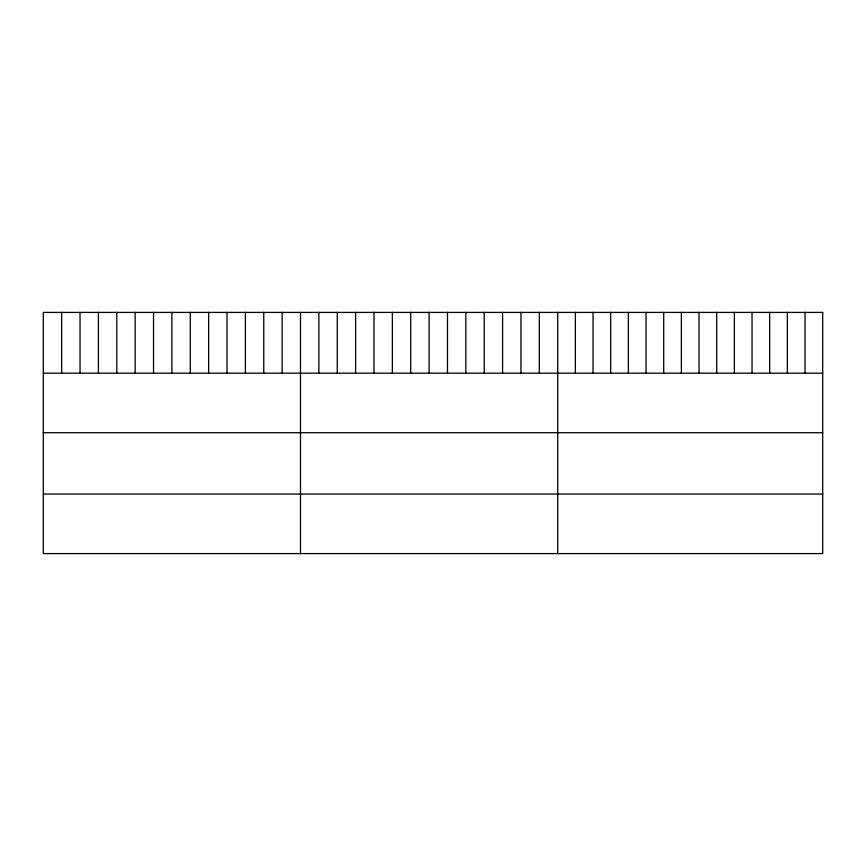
<?xml version="1.0" encoding="UTF-8"?>
<svg xmlns="http://www.w3.org/2000/svg" width="866" height="866" viewBox="0 0 866 866"><rect width="100%" height="100%" fill="white"/><g stroke="black" fill="none" stroke-linecap="round" stroke-linejoin="round"><path stroke-width="1.3" d="M43.3 373.181L822.7 373.181M43.3 432.719L822.7 432.719M43.3 494.053L822.7 494.053M805.034 312.41L805.034 373.181M787.367 312.41L787.367 373.181M769.701 312.41L769.701 373.181M752.034 312.41L752.034 373.181M734.368 312.41L734.368 373.181M716.702 312.41L716.702 373.181M699.035 312.41L699.035 373.181M681.369 312.41L681.369 373.181M663.702 312.41L663.702 373.181M646.036 312.41L646.036 373.181M628.37 312.41L628.37 373.181M610.703 312.41L610.703 373.181M593.037 312.41L593.037 373.181M575.37 312.41L575.37 373.181M557.704 312.41L557.704 553.591M539.334 312.41L539.334 373.181M520.964 312.41L520.964 373.181M502.594 312.41L502.594 373.181M484.213 312.41L484.213 373.181M465.843 312.41L465.843 373.181M447.473 312.41L447.473 373.181M429.103 312.41L429.103 373.181M410.733 312.41L410.733 373.181M392.363 312.41L392.363 373.181M373.993 312.41L373.993 373.181M355.612 312.41L355.612 373.181M337.242 312.41L337.242 373.181M318.872 312.41L318.872 373.181M300.502 312.41L300.502 553.591M282.132 312.41L282.132 373.181M263.762 312.41L263.762 373.181M245.392 312.41L245.392 373.181M227.011 312.41L227.011 373.181M208.641 312.41L208.641 373.181M190.271 312.41L190.271 373.181M171.901 312.41L171.901 373.181M153.531 312.41L153.531 373.181M135.161 312.41L135.161 373.181M116.791 312.41L116.791 373.181M98.41 312.41L98.41 373.181M80.04 312.41L80.04 373.181M61.67 312.41L61.67 373.181M822.7 312.41L43.3 312.41L43.3 553.591L822.7 553.591L822.7 312.41"/></g></svg>
